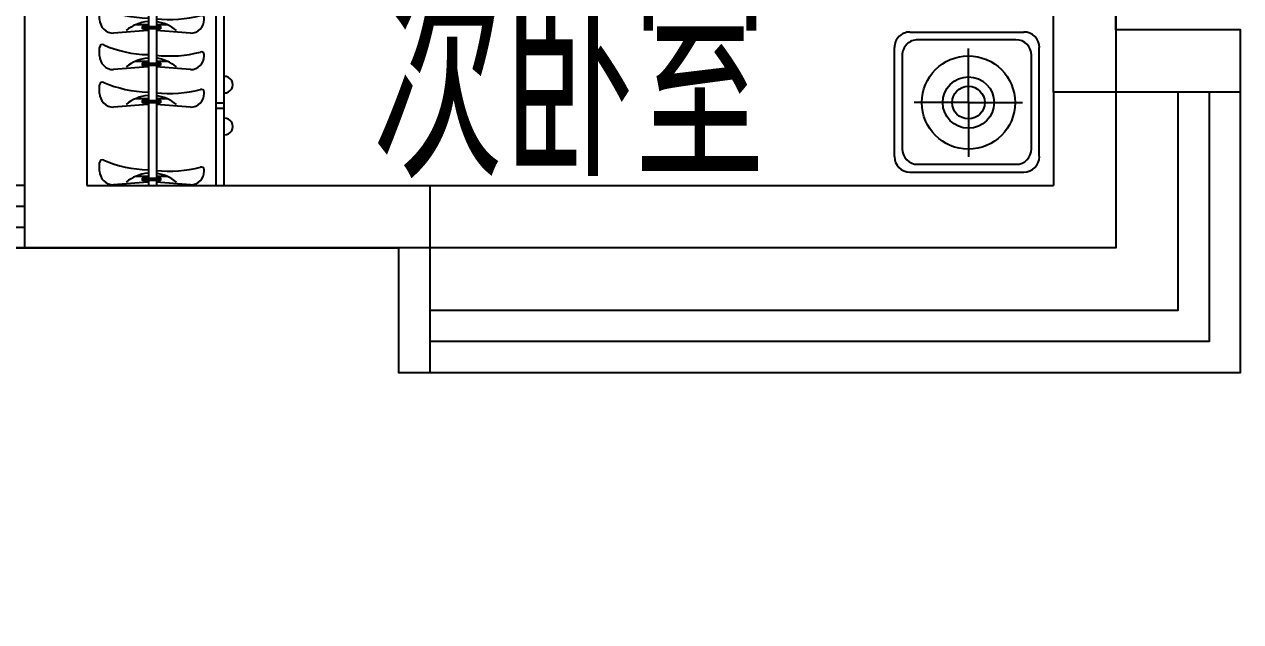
# Model space of a CAD drawing. Header units: millimetres. Extents: x 1143 to 39838, y 578 to 35727.
# Drawn here: x 28889 to 32789, y 17939 to 19857 of the extents above; entities that cross this region are included whole.
import ezdxf
from ezdxf.enums import TextEntityAlignment as Align

# ---------------------------------------------------------------- set-up
doc = ezdxf.new("R2010")
doc.units = ezdxf.units.MM
for name, color, linetype in [('JJ', 8, 'Continuous'), ('PUB_WINDW', 7, 'Continuous'), ('T', 7, 'Continuous'), ('WALL', 255, 'Continuous'), ('WINDOW', 2, 'Continuous')]:
    doc.layers.add(name, color=color, linetype=linetype)
doc.styles.add('DIM_FONT', font='SIMPLEX', dxfattribs={"width": 0.8})
doc.styles.add('HZ', font='txt', dxfattribs={"width": 0.7, "height": 5, "bigfont": 'hztxt'})
doc.styles.add('SIMPLEX', font='SIMPLEX.SHX')
doc.styles.get("Standard").update_dxf_attribs({"font": 'arial.ttf'})

# ---------------------------------------------------------------- blocks, each defined once
blk = doc.blocks.new('YI')
for p, q in [((112.6, 178.4), (143.8, 178.4)), ((72.4, 3.4), (62.6, 128.4)), ((92.4, 3.4), (92.4, 49.7)), ((62.6, -151.6), (72.4, -26.6)), ((92.4, -69.2), (92.4, -26.6)), ((112.6, -201.6), (117.3, -201.6))]:
    blk.add_line(p, q)
blk.add_lwpolyline([(78.3, -43.2), (78.3, 22.3), (86.8, 22.3), (86.8, -43.2)], close=True)
for centre, radius, start, end in [((112.6, 128.4), 50, 90, 180), ((143.8, 168.4), 10, 332.3808, 90), ((544.7, -7.4), 427.7, 156.4083, 178.5504), ((-38.5, -9.7), 143.8, 5.2399, 39.5163), ((-38.5, -9.7), 143.8, 320.4837, 353.2645), ((549.1, -76.4), 436.9, 173.453, 194.8406), ((112.6, -151.6), 50, 180, 270), ((117.3, -191.6), 10, 270, 19.1838)]:
    blk.add_arc(centre, radius, start, end)
blk = doc.blocks.new('YIG')
for p, q in [((500, 1100), (0, 1100)), ((500, 1070), (0, 1070)), ((225.4, 30), (225.4, 1070)), ((225.4, 30), (225.4, 1070)), ((255.4, 30), (255.4, 1070)), ((470, 30), (470, 1070)), ((500, 0), (500, 1100)), ((470, 562.9), (500, 562.9)), ((470, 542.9), (500, 542.9)), ((0, 30), (500, 30)), ((500, 0), (0, 0)), ((0, 0), (500, 0))]:
    blk.add_line(p, q)
for centre in [(501.3, 628.9), (501.3, 476.5)]:
    blk.add_arc(centre, 30, 267.5434, 92.4566)
at = {"rotation": 90}
for p in [(225.4, 888.8), (225.4, 753.9), (225.4, 620.9), (225.4, 484.6), (225.4, 201.9), (225.4, 79.2)]:
    blk.add_blockref('YI', p, dxfattribs=at)
blk = doc.blocks.new('_L15QIU')
blk.add_blockref('YIG', (-255.4, -550))
at = {"style": 'DIM_FONT', "width": 0.8, "flags": 9}
for tag in ['YSIZE', 'XSIZE']:
    blk.add_attdef(tag, (0, 0), '', height=0.5, dxfattribs=at)
blk = doc.blocks.new('_C30KGW')
blk.add_blockref('_L15QIU', (-241.8, 535.6))
at = {"width": 0.8, "flags": 9}
blk.add_attdef('XSIZE', (0, 0), '', height=0.5, dxfattribs=at)
blk = doc.blocks.new('U_B11DGA')
at = {"layer": 'JJ', "linetype": 'Continuous'}
for p, q in [((878.2, 1501.9), (355.5, 979.2)), ((896.9, 1483.2), (393, 979.2)), ((1030.8, 1349.3), (526.8, 845.3)), ((1049.5, 1330.6), (545.5, 826.6)), ((1049.5, 1330.6), (545.5, 826.6)), ((721.7, 1307.9), (703, 1326.6)), ((709.2, 1295.4), (690.5, 1314.2)), ((355.5, 979.2), (667.4, 667.4)), ((374.2, 997.9), (686.1, 686.1))]:
    blk.add_line(p, q, dxfattribs=at)
for centre in [(743.6, 1368.8), (648.6, 1273.8)]:
    blk.add_arc(centre, 26.5, 42.5434, 227.4566, dxfattribs=at)
at = {"layer": 'JJ', "linetype": 'Continuous', "xscale": 0.882, "yscale": 0.882, "zscale": 0.882}
for name, p, rotation in [('YI', (1086.9, 1368), 225), ('YI', (910.6, 1191.7), 225), ('YI', (825.6, 1106.7), 225), ('YI', (742.7, 1023.8), 225), ('_C30KGW', (367, 987.1), 135), ('YI', (658.5, 939.6), 225)]:
    blk.add_blockref(name, p, dxfattribs=dict(at, rotation=rotation))
at = {"style": 'DIM_FONT', "width": 0.8, "flags": 9}
for tag in ['YSIZE', 'XSIZE']:
    blk.add_attdef(tag, (0, 0), '', height=0.5, dxfattribs=at)
blk = doc.blocks.new('A$C578550E8')
at = {"layer": 'JJ'}
for p, q in [((399.8, 464.6, -1600), (49.9, 464.6, -1600)), ((374.8, 439.7, -1600), (74.8, 439.7, -1600)), ((0, 49.9, -1600), (0, 414.8, -1600)), ((226.5, 237.3, -1600), (226.5, 411.1, -1600)), ((449.6, 49.9, -1600), (449.6, 414.8, -1600)), ((24.9, 389.8, -1600), (24.9, 74.8, -1600)), ((424.7, 74.8, -1600), (424.7, 389.8, -1600)), ((226.5, 237.3, -1600), (52.7, 237.3, -1600)), ((226.5, 237.3, -1600), (226.5, 63.4, -1600)), ((226.5, 237.3, -1600), (400.3, 237.3, -1600)), ((74.8, 24.9, -1600), (374.8, 24.9, -1600)), ((399.8, 0, -1600), (49.9, 0, -1600))]:
    blk.add_line(p, q, dxfattribs=at)
for radius in [149.6, 82.4, 52.4]:
    blk.add_circle((226.5, 237.3, -1600), radius, dxfattribs=at)
for centre, start, end in [((49.9, 414.8, -1600), 90, 180), ((74.8, 389.8, -1600), 90, 180), ((374.8, 389.8, -1600), 360, 90), ((399.8, 414.8, -1600), 360, 90), ((49.9, 49.9, -1600), 180, 270), ((74.8, 74.8, -1600), 180, 270), ((374.8, 74.8, -1600), 270, 360), ((399.8, 49.9, -1600), 270, 360)]:
    blk.add_arc(centre, 49.9, start, end, dxfattribs=at)
blk = doc.blocks.new('_WBLK')
for p, q in [((-0.5, 0.5), (0.5, 0.5)), ((0.5, 0.1667), (-0.5, 0.1667)), ((0.5, -0.1667), (-0.5, -0.1667)), ((-0.5, -0.5), (0.5, -0.5))]:
    blk.add_line(p, q)
at = {"style": 'SIMPLEX', "flags": 9}
blk.add_attdef('A', text='', height=1, dxfattribs=at).set_placement((0, 1.5), align=Align.MIDDLE)
blk = doc.blocks.new('1T4F81聚福元')
at = {"layer": 'JJ'}
for p in [(7000, -9800), (5000, -10100)]:
    blk.add_line(p, (7000, -10100), dxfattribs=at)
at = {"layer": 'WALL'}
for p, q in [((3700, -7400), (3700, -10100)), ((3900, -7600), (3900, -10100)), ((7000, -9800), (7000, -7600)), ((7200, -9600), (7200, -7600)), ((7600, -9600), (7200, -9600)), ((7600, -9800), (7600, -9600)), ((7600, -9800), (7000, -9800)), ((3700, -10100), (3700, -10300)), ((3900, -10100), (5000, -10100)), ((4500, -10100), (5000, -10100)), ((5000, -10100), (5000, -10700)), ((3700, -10300), (4900, -10300)), ((4900, -10300), (4900, -10700)), ((4900, -10700), (5000, -10700))]:
    blk.add_line(p, q, dxfattribs=at)
at = {"layer": 'WINDOW'}
for points in [[(3410.1, -10300), (4900, -10300), (4900, -10700), (7600, -10700), (7600, -9600), (7200, -9600), (7200, -600), (4700, -600), (4700, -155.7), (4600, -155.7), (4600, -1000), (0, -1000)], [(5000, -10700), (7600, -10700), (7600, -9800)], [(5000, -10600), (7500, -10600), (7500, -9800)], [(5000, -10500), (7400, -10500), (7400, -9800)]]:
    blk.add_lwpolyline(points, dxfattribs=at)
blk.add_lwpolyline([(-100, -4400), (-200, -4400), (-200, 800), (0, 800), (0, -1000), (7200, -1000), (7200, -10200), (7200, -10300), (1326, -10300), (1326, -11600), (-1616, -11600), (-1616, -9600), (-2816, -9600), (-2816, -7600), (-2816, -7500), (-100, -7500)], close=True, dxfattribs=at)
at = {"layer": 'JJ'}
for name, p, rotation in [('U_B11DGA', (3900, -8417), 225.0000000003423), ('A$C578550E8', (6489.8, -9607.3), 270)]:
    blk.add_blockref(name, p, dxfattribs=dict(at, rotation=rotation))
at = {"layer": 'WINDOW', "xscale": 900, "yscale": 200, "zscale": 900, "rotation": 180}
blk.add_blockref('_WBLK', (3250, -10200), dxfattribs=at)
at = {"style": 'DIM_FONT', "oblique": -180, "text_generation_flag": 4, "width": 0.8, "flags": 9}
for tag, p, rotation in [('XSIZE', (1326.3, -15051.1), 135), ('YSIZE', (1326.3, -15051.1), 135), ('XSIZE', (3900.1, -18100), 45), ('YSIZE', (3900.1, -18100), 45)]:
    blk.add_attdef(tag, p, '', height=0.5, rotation=rotation, dxfattribs=at)
at = {"layer": 'JJ', "oblique": -180, "text_generation_flag": 4, "width": 0.8, "flags": 9}
for p in [(1764.7, -14093.6), (2339, -19893.8)]:
    blk.add_attdef('XSIZE', p, '', height=0.441, dxfattribs=at)
blk.add_attdef('XSIZE', (-13521.8, -18540), '', height=0.441, rotation=90, dxfattribs=at)
at = {"layer": 'T', "style": 'HZ', "width": 0.7}
blk.add_text('次卧室', height=600, dxfattribs=at).set_placement((4816, -10073.9))

msp = doc.modelspace()

# ---------------------------------------------------------------- block references
at = {"layer": 'PUB_WINDW'}
msp.add_blockref('1T4F81聚福元', (25189.3, 29439.1), dxfattribs=at)

doc.saveas('drawing.dxf')
